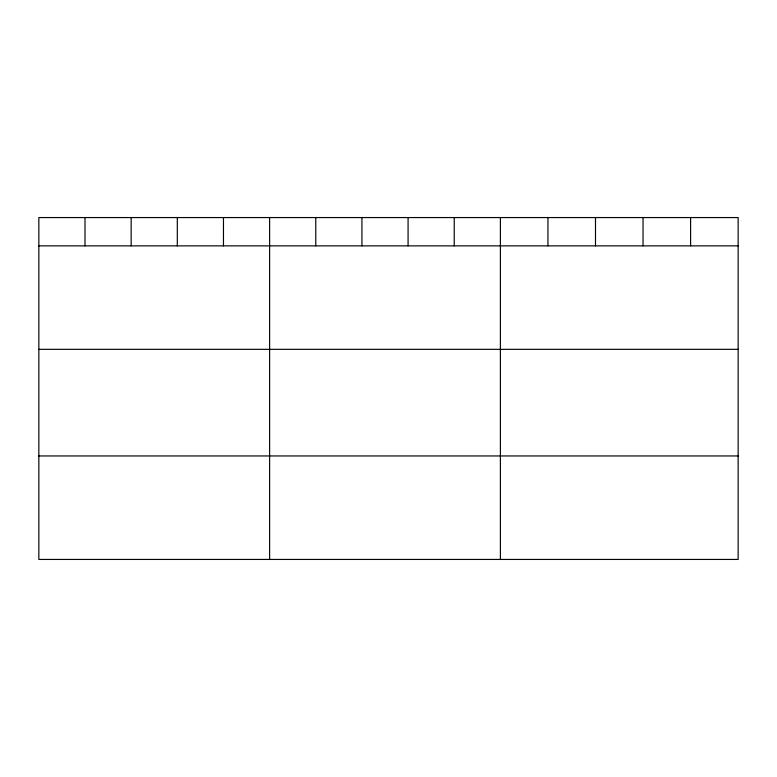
<?xml version="1.0" encoding="UTF-8"?>
<svg xmlns="http://www.w3.org/2000/svg" width="777" height="777" viewBox="0 0 777 777"><rect width="100%" height="100%" fill="white"/><g stroke="black" fill="none" stroke-linecap="round" stroke-linejoin="round"><path stroke-width="1.17" d="M738.15 245.862L738.15 559.44L38.85 559.44L38.85 217.56L738.15 217.56L738.15 245.862L38.85 245.862M38.85 349.339L738.15 349.339M38.85 455.953L738.15 455.953M690.598 217.56L690.598 245.862M643.045 217.56L643.045 245.862M595.493 217.56L595.493 245.862M547.94 217.56L547.94 245.862M500.388 217.56L500.388 559.44M454.234 217.56L454.234 245.862M408.08 217.56L408.08 245.862M361.927 217.56L361.927 245.862M315.773 217.56L315.773 245.862M269.619 217.56L269.619 559.44M223.465 217.56L223.465 245.862M177.311 217.56L177.311 245.862M131.158 217.56L131.158 245.862M85.004 217.56L85.004 245.862"/></g></svg>
